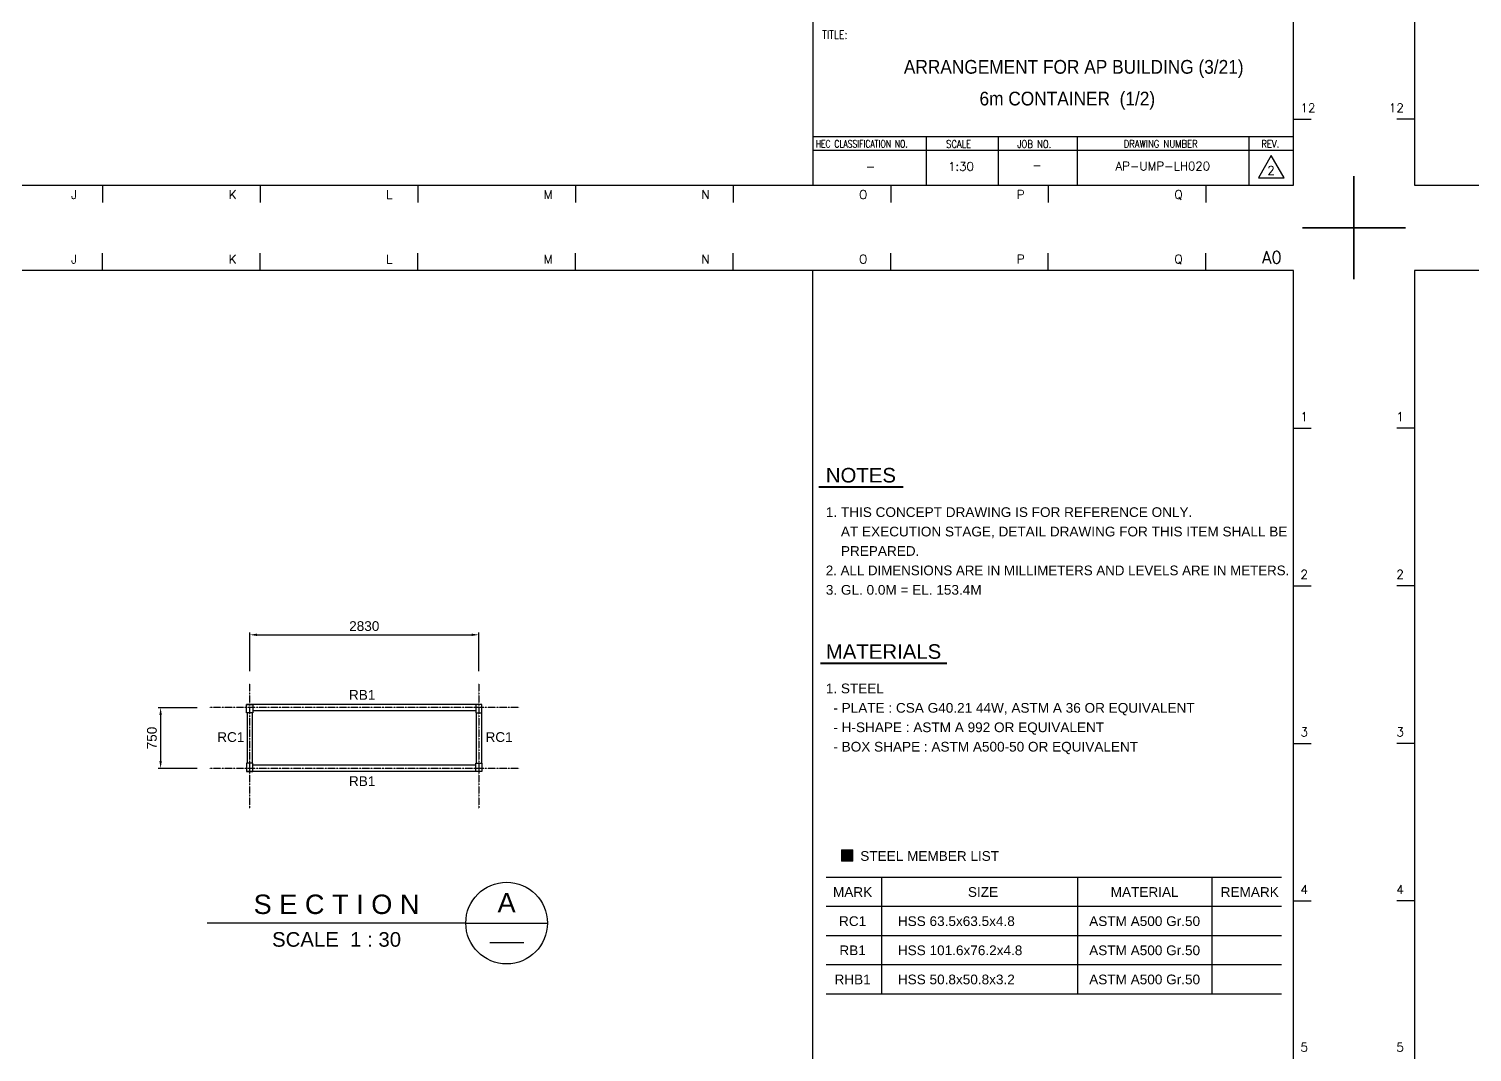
# Model space of a CAD drawing. Header units: millimetres. Extents: x 415966 to 487306, y -108951 to -17325.
# Drawn here: x 435272 to 453096, y -77968 to -65328 of the extents above; entities that cross this region are included whole.
import ezdxf
from ezdxf.enums import TextEntityAlignment as Align

# ---------------------------------------------------------------- set-up
doc = ezdxf.new("R2010")
doc.units = ezdxf.units.MM
doc.header["$LTSCALE"] = 2
doc.linetypes.add('CENTER', pattern=[2, 1.25, -0.25, 0.25, -0.25])
doc.layers.get('Defpoints').update_dxf_attribs({"color": 250})
for name, color, linetype in [('C_BLOCK', 7, 'Continuous'), ('C_CEN', 1, 'CENTER'), ('C_DIM', 7, 'Continuous'), ('C_GIRDER', 2, 'Continuous'), ('C_TEXT_01', 2, 'Continuous'), ('SYM', 7, 'Continuous'), ('TAN-TIT', 30, 'Continuous'), ('TITLE', 7, 'Continuous')]:
    doc.layers.add(name, color=color, linetype=linetype)
doc.layers.add('TEXT', color=3, linetype='Continuous', lineweight=0)
doc.styles.add('Arial', font='arial.ttf')
doc.styles.add('COM', font='COMPLEX', dxfattribs={"height": 5})
doc.styles.add('KIM3', font='ROMAND.shx', dxfattribs={"width": 1.25, "height": 3})
doc.styles.add('RD', font='sanss___.ttf')
doc.styles.add('RD20', font='ROMAND.SHX', dxfattribs={"width": 0.8, "height": 2})
doc.styles.add('RD6', font='ROMAND.shx', dxfattribs={"width": 0.83, "height": 6})
doc.dimstyles.new('일반도면_0030', dxfattribs={"dimtxt": 120, "dimasz": 90, "dimexe": 30, "dimexo": 150, "dimgap": 45, "dimtad": 1, "dimdec": 0, "dimzin": 0, "dimdsep": 46, "dimtxsty": 'Arial', "dimcen": -150, "dimclrd": 7, "dimclre": 7, "dimclrt": 2, "dimadec": 8, "dimazin": 0, "dimtfac": 1, "dimtdec": 0, "dimtix": 1, "dimtmove": 2, "dimatfit": 3, "dimfxl": 1, "dimtolj": 1, "dimtzin": 0, "dimarcsym": 0})

# ---------------------------------------------------------------- blocks, each defined once
blk = doc.blocks.new('BORDER')
at = {"layer": 'TAN-TIT', "linetype": 'Continuous'}
for p, q in [((424, 16820), (0, 16820)), ((0, 16820), (0, 16396)), ((23780, 16820), (23356, 16820)), ((23780, 16396), (23780, 16820)), ((23780, 16820), (23780, 16396)), ((0, 424), (0, 0)), ((23780, 0), (23780, 424)), ((23780, 424), (23780, 0)), ((0, 0), (424, 0)), ((23356, 0), (23780, 0))]:
    blk.add_line(p, q, dxfattribs=at)
at = {"layer": 'TAN-TIT'}
for p, q in [((13476, 16468), (13476, 16612)), ((14774, 16468), (14774, 16612)), ((16072, 16468), (16072, 16612)), ((17370, 16468), (17370, 16612)), ((18668, 16468), (18668, 16612)), ((19966, 16468), (19966, 16612)), ((21263, 16468), (21263, 16612)), ((22561, 16468), (22561, 16612)), ((498, 16468), (498, 352)), ((23282, 16468), (498, 16468)), ((19324, 4632), (19324, 16468)), ((23282, 352), (23282, 16468)), ((498, 15170), (353, 15170)), ((23282, 15170), (23427, 15170)), ((498, 13872), (353, 13872)), ((23282, 13872), (23427, 13872)), ((498, 12574), (353, 12574)), ((23282, 12574), (23427, 12574)), ((498, 11277), (353, 11277)), ((23282, 11277), (23427, 11277)), ((19324, 4632), (19324, 352)), ((498, 894), (353, 894)), ((23282, 894), (23427, 894)), ((19324, 752), (23282, 752)), ((20257, 752), (20257, 356)), ((20851, 744), (20851, 348)), ((21501, 748), (21501, 352)), ((22915, 748), (22915, 352)), ((23282, 635), (19324, 635)), ((23100, 594), (22994, 411)), ((23206, 411), (23100, 594)), ((23282, 486), (23282, 490)), ((22994, 411), (23206, 411)), ((498, 352), (23282, 352)), ((13476, 352), (13476, 208)), ((14774, 352), (14774, 208)), ((16072, 352), (16072, 208)), ((17370, 352), (17370, 208)), ((18668, 352), (18668, 208)), ((19966, 352), (19966, 208)), ((21263, 352), (21263, 208)), ((22561, 352), (22561, 208))]:
    blk.add_line(p, q, dxfattribs=at)
at = {"layer": 'TAN-TIT', "style": 'COM'}
for s, height, p in [('J', 72.1, (13217, 16526)), ('K', 72.1, (14515, 16526)), ('L', 72.1, (15812, 16526)), ('M', 72.1, (17110, 16526)), ('N', 72.1, (18408, 16526)), ('O', 72.1, (19706, 16526)), ('P', 72.1, (21004, 16526)), ('Q', 72.1, (22302, 16526)), ('A0', 100, (23023, 16526)), ('1', 72.1, (23340, 15228)), ('2', 72.1, (23340, 13930)), ('3', 72.1, (23340, 12632)), ('4', 72.1, (23340, 11334)), ('5', 72.1, (23340, 10036)), ('12', 72.1, (23340, 951)), ('J', 72.1, (13217, 237)), ('K', 72.1, (14515, 237)), ('L', 72.1, (15812, 237)), ('M', 72.1, (17110, 237)), ('N', 72.1, (18408, 237)), ('O', 72.1, (19706, 237)), ('P', 72.1, (21004, 237)), ('Q', 72.1, (22302, 237))]:
    blk.add_text(s, height=height, dxfattribs=at).set_placement(p)
for s, p in [('1', (411, 15228)), ('2', (411, 13930)), ('3', (411, 12632)), ('4', (411, 11334)), ('5', (411, 10036)), ('12', (411, 951))]:
    blk.add_text(s, height=72.1, dxfattribs=at).set_placement(p, align=Align.RIGHT)
at = {"layer": 'TAN-TIT', "style": 'RD6'}
for s, height, width, p in [('TITLE:', 70.7, 0.8, (19402, 1555)), ('HEC CLASSIFICATION NO.', 61.2, 0.75, (19349, 660)), ('SCALE', 61.2, 0.83, (20422, 659)), ('JOB NO.', 61.2, 0.83, (21008, 659)), ('DRAWING NUMBER', 61.2, 0.83, (21884, 660)), ('REV.', 61.2, 0.83, (23018, 660))]:
    blk.add_text(s, height=height, dxfattribs=dict(at, width=width)).set_placement(p)
blk = doc.blocks.new('*D264')
at = {"layer": 'C_DIM', "color": 7, "lineweight": -2, "transparency": 16777216}
for p, q in [((437349, -73713), (436869, -73713)), ((436899, -73803), (436899, -74373)), ((437349, -74463), (436869, -74463))]:
    blk.add_line(p, q, dxfattribs=at)
at = {"layer": 'C_DIM', "color": 7, "transparency": 16777216}
for points in [[(436884, -73803), (436914, -73803), (436899, -73713)], [(436884, -74373), (436914, -74373), (436899, -74463)]]:
    blk.add_solid(points, dxfattribs=at)
at = {"layer": 'Defpoints', "color": 0, "transparency": 16777216}
for p in [(437499, -73713), (436899, -74463), (437499, -74463)]:
    blk.add_point(p, dxfattribs=at)
at = {"layer": 'C_DIM', "color": 2, "transparency": 16777216, "insert": (436792, -74088), "char_height": 120, "attachment_point": 5, "rotation": 90, "style": 'Arial'}
blk.add_mtext('\\A1;750', dxfattribs=at)
blk = doc.blocks.new('*D265')
at = {"layer": 'C_DIM', "color": 7, "lineweight": -2, "transparency": 16777216}
for p, q in [((437999, -73263), (437999, -72783)), ((438089, -72813), (440739, -72813)), ((440829, -73263), (440829, -72783))]:
    blk.add_line(p, q, dxfattribs=at)
at = {"layer": 'C_DIM', "color": 7, "transparency": 16777216}
for points in [[(438089, -72798), (438089, -72828), (437999, -72813)], [(440739, -72798), (440739, -72828), (440829, -72813)]]:
    blk.add_solid(points, dxfattribs=at)
at = {"layer": 'Defpoints', "color": 0, "transparency": 16777216}
for p in [(440829, -72813), (437999, -73413), (440829, -73413)]:
    blk.add_point(p, dxfattribs=at)
at = {"layer": 'C_DIM', "color": 2, "transparency": 16777216, "insert": (439414, -72706), "char_height": 120, "attachment_point": 5, "style": 'Arial'}
blk.add_mtext('\\A1;2830', dxfattribs=at)

msp = doc.modelspace()

# ---------------------------------------------------------------- hatches: boundary and pattern name
at = {"layer": 'C_TEXT_01'}
h = msp.add_hatch(color=256, dxfattribs=at)
h.dxf.hatch_style = 1
h.paths.add_polyline_path([(445448.7, -75470.1), (445308.7, -75470.1), (445308.7, -75610.1), (445448.7, -75610.1)])

# ---------------------------------------------------------------- linework, layer by layer
at = {"layer": 'C_BLOCK', "color": 1, "linetype": 'Continuous', "lineweight": 40}
for p, q in [((445027, -70985.6), (446067.5, -70985.6)), ((445046.7, -73163.3), (446606.7, -73163.3))]:
    msp.add_line(p, q, dxfattribs=at)
at = {"layer": 'C_CEN'}
for p, q in [((437998.6, -73412.7), (437998.6, -74962.7)), ((440828.6, -73412.7), (440828.6, -74962.7)), ((441328.6, -73712.7), (437498.6, -73712.7)), ((441328.6, -73712.7), (437498.6, -73712.7)), ((441328.6, -74462.7), (437498.6, -74462.7))]:
    msp.add_line(p, q, dxfattribs=at)
at = {"layer": 'C_GIRDER'}
for p, q in [((440790.5, -73674.6), (437960.5, -73674.6)), ((437966.9, -73776.2), (437966.9, -74399.2)), ((438030.4, -73776.2), (438030.4, -74399.2)), ((440790.5, -73750.8), (438036.7, -73750.8)), ((440796.9, -73776.2), (440796.9, -74399.2)), ((440860.4, -73776.2), (440860.4, -74399.2)), ((440790.5, -74500.8), (437960.5, -74500.8)), ((440790.5, -74424.6), (438036.7, -74424.6))]:
    msp.add_line(p, q, dxfattribs=at)
for points in [[(437960.5, -73674.6), (438036.7, -73674.6), (438036.7, -73776.2), (437960.5, -73776.2)], [(440866.7, -73674.6), (440790.5, -73674.6), (440790.5, -73776.2), (440866.7, -73776.2)], [(437960.5, -74500.8), (438036.7, -74500.8), (438036.7, -74399.2), (437960.5, -74399.2)], [(440866.7, -74500.8), (440790.5, -74500.8), (440790.5, -74399.2), (440866.7, -74399.2)]]:
    msp.add_lwpolyline(points, close=True, dxfattribs=at)
at = {"layer": 'SYM', "color": 7, "linetype": 'Continuous'}
for p, q in [((450741.5, -75810.1), (445117.5, -75810.1)), ((450741.5, -76170.1), (445117.5, -76170.1)), ((450741.5, -77250.1), (445117.5, -77250.1))]:
    msp.add_line(p, q, dxfattribs=at)
at = {"layer": 'SYM', "color": 6, "linetype": 'Continuous'}
for p, q in [((445803.7, -75810.1), (445803.7, -77250.1)), ((448221.5, -75810.1), (448221.5, -77250.1)), ((449881.5, -75810.1), (449881.5, -77250.1)), ((450741.5, -76530.1), (445117.5, -76530.1)), ((450741.5, -76890.1), (445117.5, -76890.1))]:
    msp.add_line(p, q, dxfattribs=at)
at = {"layer": 'TEXT'}
msp.add_lwpolyline([(445308.7, -75610.1), (445448.7, -75610.1), (445448.7, -75470.1), (445308.7, -75470.1)], close=True, dxfattribs=at)
at = {"layer": 'TITLE', "color": 1, "linetype": 'Continuous'}
msp.add_line((440667.8, -76373.8), (437475.8, -76373.8), dxfattribs=at)
msp.add_lwpolyline([(440667.8, -76373.8), (441675.8, -76373.8)], dxfattribs=at)
at = {"layer": 'TITLE', "color": 2, "linetype": 'Continuous'}
msp.add_lwpolyline([(440965.3, -76613.3), (441384.2, -76613.3)], dxfattribs=at)
at = {"layer": 'TITLE', "color": 1, "linetype": 'Continuous'}
msp.add_circle((441171.8, -76373.8), 504, dxfattribs=at)

# ---------------------------------------------------------------- block references
at = {"xscale": 1.5, "yscale": 1.5, "zscale": 1.5}
for p in [(415965.9, -67785.1), (451635.9, -67785.1), (415965.9, -93015.1), (451635.9, -93015.1)]:
    msp.add_blockref('BORDER', p, dxfattribs=at)

# ---------------------------------------------------------------- texts
at = {"style": 'RD', "width": 0.9}
for s, p in [('ARRANGEMENT FOR AP BUILDING (3/21)', (446078, -65882.3)), ('6m CONTAINER  (1/2)', (447012.2, -66274.2))]:
    msp.add_text(s, height=169.655, dxfattribs=at).set_placement(p)
for s, height, style, p in [('1:30', 106.03, 'RD20', (446783.4, -67080.4)), ('-', 106, 'RD20', (447722.1, -67065.7)), ('AP-UMP-LH020', 106.034, 'KIM3', (449275.9, -67075.9)), ('-', 106, 'RD20', (445665, -67080.4)), ('2', 106, 'RD20', (450613.2, -67129.4))]:
    msp.add_text(s, height=height, dxfattribs=dict(style=style)).set_placement(p, align=Align.CENTER)
at = {"layer": 'C_BLOCK', "color": 3, "ltscale": 10, "style": 'Arial'}
for s, p in [('NOTES', (445547.2, -70985.6)), ('MATERIALS', (445826.7, -73163.3))]:
    msp.add_text(s, height=180, dxfattribs=at).set_placement(p, align=Align.BOTTOM_CENTER)
at = {"layer": 'C_TEXT_01', "style": 'Arial'}
for s, p in [('1. THIS CONCEPT DRAWING IS FOR REFERENCE ONLY.', (445114.1, -71297.6)), ('    AT EXECUTION STAGE, DETAIL DRAWING FOR THIS ITEM SHALL BE', (445114.1, -71537.6)), ('    PREPARED.', (445114.1, -71777.6)), ('3. GL. 0.0M = EL. 153.4M', (445114.1, -72257.6)), ('1. STEEL', (445114.1, -73475.3)), ('  - PLATE : CSA G40.21 44W, ASTM A 36 OR EQUIVALENT', (445114.1, -73715.3)), ('  - H-SHAPE : ASTM A 992 OR EQUIVALENT', (445114.1, -73955.3)), ('  - BOX SHAPE : ASTM A500-50 OR EQUIVALENT', (445114.1, -74195.3)), ('HSS 63.5x63.5x4.8', (446003.7, -76350.1)), ('HSS 101.6x76.2x4.8', (446003.7, -76710.1)), ('HSS 50.8x50.8x3.2', (446003.7, -77070.1))]:
    msp.add_text(s, height=120, dxfattribs=at).set_placement(p, align=Align.MIDDLE_LEFT)
at = {"layer": 'C_TEXT_01', "style": 'Arial', "width": 0.98}
msp.add_text('2. ALL DIMENSIONS ARE IN MILLIMETERS AND LEVELS ARE IN METERS.', height=120, dxfattribs=at).set_placement((445114.1, -72017.6), align=Align.MIDDLE_LEFT)
at = {"layer": 'C_TEXT_01', "style": 'Arial'}
for s, p in [('RB1', (439225.1, -73615)), ('RC1', (437598.1, -74135.9)), ('RC1', (440911.4, -74135.9)), ('RB1', (439225.1, -74680.9)), ('STEEL MEMBER LIST', (445539.7, -75605))]:
    msp.add_text(s, height=120, dxfattribs=at).set_placement(p)
for s, p in [('SIZE', (447055.2, -75990.1)), ('MARK', (445444.8, -75990.1)), ('MATERIAL', (449051.5, -75990.1)), ('REMARK', (450349.3, -75990.1)), ('RC1', (445444.8, -76350.1)), ('ASTM A500 Gr.50', (449051.5, -76350.1)), ('RB1', (445444.8, -76710.1)), ('ASTM A500 Gr.50', (449051.5, -76710.1)), ('RHB1', (445444.8, -77070.1)), ('ASTM A500 Gr.50', (449051.5, -77070.1))]:
    msp.add_text(s, height=120, dxfattribs=at).set_placement(p, align=Align.MIDDLE_CENTER)
at = {"layer": 'TITLE', "color": 3, "ltscale": 10, "style": 'Arial'}
msp.add_text('S E C T I O N', height=240, dxfattribs=at).set_placement((439071.8, -76261.8), align=Align.CENTER)
at = {"layer": 'TITLE', "color": 2, "ltscale": 10, "style": 'Arial'}
msp.add_text('A', height=240, dxfattribs=at).set_placement((441171.7, -76121.8), align=Align.MIDDLE)
at = {"layer": 'TITLE', "color": 2, "linetype": 'Continuous', "style": 'Arial'}
msp.add_text('SCALE  1 : 30', height=180, dxfattribs=at).set_placement((439071.9, -76485.8), align=Align.TOP_CENTER)

# ---------------------------------------------------------------- dimensions: what is measured, and where the dimension line sits
at = {"layer": 'C_DIM'}
dim = msp.add_linear_dim(base=(440828.6, -72812.7), p1=(437998.6, -73412.7), p2=(440828.6, -73412.7), dimstyle='일반도면_0030', dxfattribs=at)
dim.commit()
dim.dimension.update_dxf_attribs({"geometry": '*D265', "text_midpoint": (439413.6, -72706.4)})
dim = msp.add_aligned_dim(p1=(437498.6, -73712.7), p2=(437498.6, -74462.7), distance=-600, dimstyle='일반도면_0030', dxfattribs=at)
dim.commit()
dim.dimension.update_dxf_attribs({"geometry": '*D264', "text_midpoint": (436792.4, -74087.7)})

doc.saveas('drawing.dxf')
